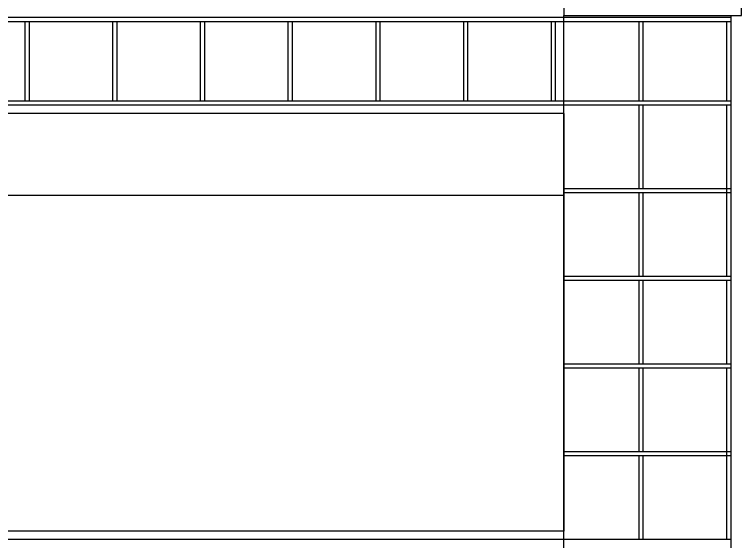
# Model space of a CAD drawing. Header units: metres. Extents: x 2762 to 3725, y 1252 to 2550.
# Drawn here: x 3027.2 to 3201.2, y 2117.1 to 2243.3 of the extents above; entities that cross this region are included whole.
import ezdxf

# ---------------------------------------------------------------- set-up
doc = ezdxf.new("R2010")
doc.units = ezdxf.units.M
doc.layers.add('1', color=1, linetype='Continuous')
doc.layers.add('填充', color=1, linetype='Continuous')

msp = doc.modelspace()

# ---------------------------------------------------------------- hatches: boundary and pattern name
at = {"layer": '填充'}
h = msp.add_hatch(dxfattribs=at)
h.set_pattern_fill('HONEY', scale=100)
h.paths.add_polyline_path([(2879.31, 2219.57), (2878, 2119.57), (3158.7, 2119.57), (3158.7, 2219.57)])

# ---------------------------------------------------------------- linework, layer by layer
for p, q in [((3201.2, 2243.07), (3201.2, 2250.72)), ((3158.7, 2245.68), (3158.7, 2243.07)), ((3158.7, 2243.07), (3201.2, 2243.07)), ((3158.7, 1946.57), (3158.7, 2243.07)), ((3198.7, 1946.57), (3198.7, 2243.07)), ((3029.7, 2222.57), (3029.7, 2241.57)), ((3030.7, 2222.57), (3030.7, 2241.57)), ((3050.7, 2222.57), (3050.7, 2241.57)), ((3051.7, 2222.57), (3051.7, 2241.57)), ((3071.7, 2222.57), (3071.7, 2241.57)), ((3072.7, 2222.57), (3072.7, 2241.57)), ((3092.7, 2222.57), (3092.7, 2241.57)), ((3093.7, 2222.57), (3093.7, 2241.57)), ((3113.7, 2222.57), (3113.7, 2241.57)), ((3114.7, 2222.57), (3114.7, 2241.57)), ((3134.7, 2222.57), (3134.7, 2241.57)), ((3135.7, 2222.57), (3135.7, 2241.57)), ((3155.7, 2222.57), (3155.7, 2241.57)), ((3156.7, 2222.57), (3156.7, 2241.57)), ((3176.7, 2222.57), (3176.7, 2241.57)), ((3177.7, 2222.57), (3177.7, 2241.57)), ((3197.7, 2222.57), (3197.7, 2241.57)), ((3176.7, 2201.57), (3176.7, 2221.57)), ((3177.7, 2201.57), (3177.7, 2221.57)), ((3197.7, 2180.57), (3197.7, 2221.57)), ((3158.7, 2219.57), (2879.31, 2219.57)), ((3158.7, 2219.57), (3158.7, 2119.57)), ((3176.7, 2180.57), (3176.7, 2200.57)), ((3177.7, 2180.57), (3177.7, 2200.57)), ((3176.7, 2159.57), (3176.7, 2179.57)), ((3177.7, 2159.57), (3177.7, 2179.57)), ((3197.7, 2159.57), (3197.7, 2179.57)), ((3176.7, 2138.57), (3176.7, 2158.57)), ((3177.7, 2138.57), (3177.7, 2158.57)), ((3197.7, 2117.57), (3197.7, 2158.57)), ((3176.7, 2117.57), (3176.7, 2137.57)), ((3177.7, 2117.57), (3177.7, 2137.57)), ((3158.7, 2119.57), (2878, 2119.57))]:
    msp.add_line(p, q)
at = {"layer": '1'}
for p, q in [((3198.7, 2242.57), (2879.61, 2242.57)), ((3198.7, 2241.57), (2879.6, 2241.57)), ((3198.7, 2222.57), (2879.35, 2222.57)), ((3198.7, 2221.57), (2879.34, 2221.57)), ((3198.7, 2201.57), (3158.7, 2201.57)), ((3198.7, 2200.57), (3158.7, 2200.57)), ((3198.7, 2180.57), (3158.7, 2180.57)), ((3198.7, 2179.57), (3158.7, 2179.57)), ((3198.7, 2159.57), (3158.7, 2159.57)), ((3198.7, 2158.57), (3158.7, 2158.57)), ((3198.7, 2138.57), (3158.7, 2138.57)), ((3198.7, 2137.57), (3158.7, 2137.57)), ((3198.7, 2117.57), (2877.98, 2117.57))]:
    msp.add_line(p, q, dxfattribs=at)

doc.saveas('drawing.dxf')
